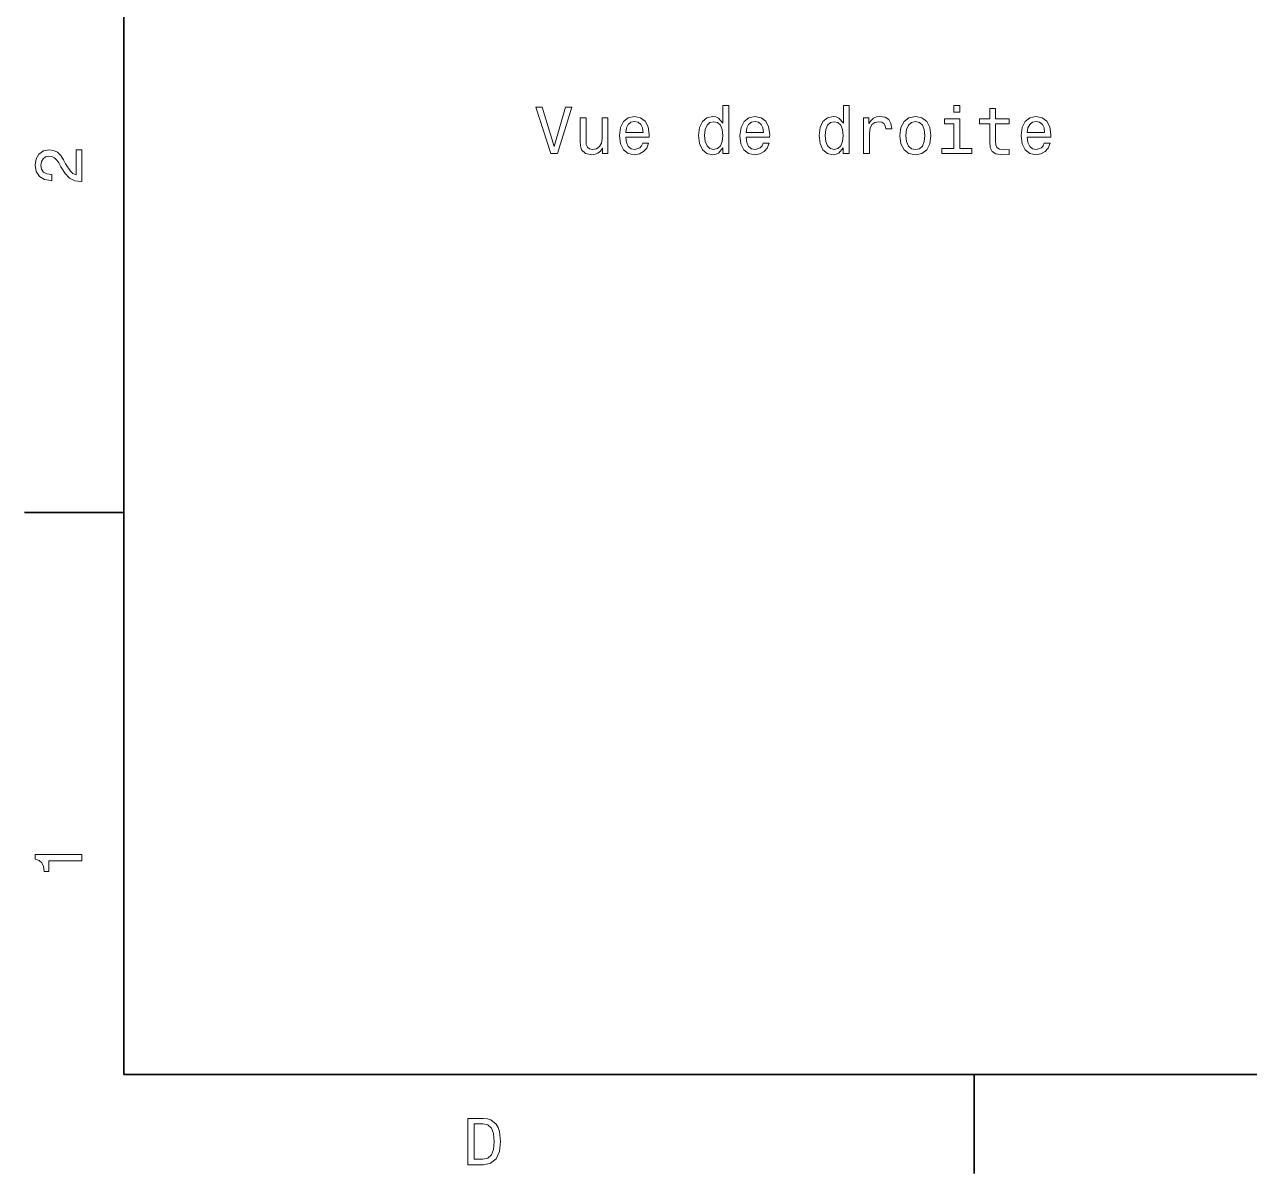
# Model space of a CAD drawing. Extents: x 0 to 297, y 0 to 210.
# Drawn here: x 2.5 to 95.1, y 2.5 to 89.4 of the extents above; entities that cross this region are included whole.
import ezdxf

# ---------------------------------------------------------------- set-up
doc = ezdxf.new("R2010")
doc.units = 0

msp = doc.modelspace()

# ---------------------------------------------------------------- linework, layer by layer
at = {"color": 7, "lineweight": 35}
for p, q in [((10, 200), (10, 10)), ((10, 10), (287, 10))]:
    msp.add_line(p, q, dxfattribs=at)
at = {"color": 7, "lineweight": 35, "ltscale": 0.1875}
for p, q in [((10, 52.5), (2.5, 52.5)), ((74.300003, 10), (74.300003, 2.5))]:
    msp.add_line(p, q, dxfattribs=at)
at = {"color": 7, "lineweight": 13}
for points in [[(43.41547, 83.152443), (42.537949, 80.171898), (41.635208, 83.152443), (41.156101, 83.152443), (42.285786, 79.6474), (42.790108, 79.6474), (43.894577, 83.152443)], [(47.954372, 80.872902), (49.729591, 80.872902), (49.734634, 81.079674), (49.653942, 81.659645), (49.432037, 82.093369), (49.079014, 82.355614), (48.609993, 82.451431), (48.151058, 82.350571), (47.798035, 82.068146), (47.571087, 81.609215), (47.490398, 81.004028), (47.566044, 80.383713), (47.792992, 79.929817), (48.140972, 79.6474), (48.594864, 79.551582), (48.988235, 79.617142), (49.311001, 79.788612), (49.548035, 80.060944), (49.6842, 80.424057), (49.245441, 80.424057), (49.154663, 80.222328), (49.023537, 80.07103), (48.650337, 79.949997), (48.362877, 80.00547), (48.146015, 80.181984), (48.004807, 80.469444), (47.954372, 80.857773)], [(55.302357, 80.065987), (55.302357, 79.6474), (55.746162, 79.6474), (55.746162, 83.26844), (55.3074, 83.26844), (55.3074, 81.94207), (54.969505, 82.325356), (54.762733, 82.41613), (54.5257, 82.451431), (54.097023, 82.350571), (53.764172, 82.068146), (53.547314, 81.614258), (53.471664, 81.004028), (53.547314, 80.393799), (53.764172, 79.93486), (54.097023, 79.6474), (54.5257, 79.551582), (54.762733, 79.586884), (54.974548, 79.677658)], [(57.062443, 80.872902), (58.837662, 80.872902), (58.842705, 81.079674), (58.762009, 81.659645), (58.540108, 82.093369), (58.18708, 82.355614), (57.718063, 82.451431), (57.259129, 82.350571), (56.906105, 82.068146), (56.679157, 81.609215), (56.598465, 81.004028), (56.674114, 80.383713), (56.901062, 79.929817), (57.249043, 79.6474), (57.702934, 79.551582), (58.096306, 79.617142), (58.419071, 79.788612), (58.656105, 80.060944), (58.792271, 80.424057), (58.353508, 80.424057), (58.262733, 80.222328), (58.131607, 80.07103), (57.758408, 79.949997), (57.470947, 80.00547), (57.254086, 80.181984), (57.112877, 80.469444), (57.062443, 80.857773)], [(64.410431, 80.065987), (64.410431, 79.6474), (64.854233, 79.6474), (64.854233, 83.26844), (64.415466, 83.26844), (64.415466, 81.94207), (64.077576, 82.325356), (63.870804, 82.41613), (63.63377, 82.451431), (63.205093, 82.350571), (62.872242, 82.068146), (62.655384, 81.614258), (62.579735, 81.004028), (62.655384, 80.393799), (62.872242, 79.93486), (63.205093, 79.6474), (63.63377, 79.551582), (63.870804, 79.586884), (64.082619, 79.677658)], [(65.948608, 79.6474), (66.39241, 79.6474), (66.39241, 81.195671), (66.437805, 81.568871), (66.573975, 81.836159), (66.795876, 81.997543), (67.093422, 82.053017), (67.315323, 82.017715), (67.48175, 81.916855), (67.582619, 81.745384), (67.61792, 81.513397), (68.066765, 81.513397), (68.006248, 81.921898), (67.839821, 82.214401), (67.562439, 82.390915), (67.184204, 82.451431), (66.926994, 82.411087), (66.705093, 82.310226), (66.508408, 82.138756), (66.352066, 81.906769), (66.352066, 82.355614), (65.948608, 82.355614)], [(68.68708, 80.998985), (68.767776, 80.383713), (68.999763, 79.929817), (69.36792, 79.6474), (69.862152, 79.551582), (70.351349, 79.6474), (70.719505, 79.924774), (70.951492, 80.37867), (71.037224, 80.998985), (70.951492, 81.614258), (70.719505, 82.073189), (70.351349, 82.350571), (69.862152, 82.451431), (69.36792, 82.350571), (68.999763, 82.068146), (68.767776, 81.614258)], [(73.225983, 83.26844), (72.756966, 83.26844), (72.756966, 82.764114), (73.225983, 82.764114)], [(75.485352, 81.886597), (75.485352, 80.529968), (75.51561, 80.091202), (75.656822, 79.788612), (75.93924, 79.612099), (76.41835, 79.551582), (76.942841, 79.576797), (76.942841, 79.960083), (76.559555, 79.929817), (76.211578, 79.970169), (76.024979, 80.096245), (75.94429, 80.30806), (75.929153, 80.605614), (75.929153, 81.886597), (76.942841, 81.886597), (76.942841, 82.264832), (75.929153, 82.264832), (75.929153, 83.056625), (75.485352, 83.056625), (75.485352, 82.264832), (74.718781, 82.264832), (74.718781, 81.886597)], [(78.314606, 80.872902), (80.089813, 80.872902), (80.094864, 81.079674), (80.014168, 81.659645), (79.792267, 82.093369), (79.43924, 82.355614), (78.970222, 82.451431), (78.511292, 82.350571), (78.158264, 82.068146), (77.93132, 81.609215), (77.850624, 81.004028), (77.92627, 80.383713), (78.153214, 79.929817), (78.501205, 79.6474), (78.955093, 79.551582), (79.348465, 79.617142), (79.671234, 79.788612), (79.908264, 80.060944), (80.044434, 80.424057), (79.605667, 80.424057), (79.514893, 80.222328), (79.383766, 80.07103), (79.010567, 79.949997), (78.723099, 80.00547), (78.506241, 80.181984), (78.365036, 80.469444), (78.314606, 80.857773)], [(46.61792, 82.355614), (46.174114, 82.355614), (46.174114, 80.792213), (46.12368, 80.4291), (45.977428, 80.166855), (45.750484, 80.00547), (45.452934, 79.95504), (45.2159, 79.995384), (45.064606, 80.116417), (44.97887, 80.323189), (44.958698, 80.6157), (44.958698, 82.355614), (44.514893, 82.355614), (44.514893, 80.575356), (44.530022, 80.217285), (44.625843, 79.919731), (44.91835, 79.6474), (45.387371, 79.551582), (45.639534, 79.586884), (45.856392, 79.677658), (46.042992, 79.834), (46.194286, 80.060944), (46.194286, 79.6474), (46.61792, 79.6474)], [(47.954372, 81.246101), (48.00985, 81.594086), (48.146015, 81.851288), (48.352791, 82.007629), (48.625122, 82.063103), (48.892414, 82.007629), (49.099186, 81.851288), (49.225266, 81.594086), (49.270657, 81.246101)], [(54.601349, 82.053017), (54.893856, 81.982414), (55.115757, 81.785728), (55.24688, 81.457916), (55.297314, 81.004028), (55.24688, 80.545097), (55.115757, 80.217285), (54.893856, 80.015556), (54.601349, 79.949997), (54.323971, 80.015556), (54.112156, 80.217285), (53.970943, 80.55014), (53.925556, 81.004028), (53.970943, 81.452873), (54.112156, 81.780685), (54.323971, 81.982414)], [(57.062443, 81.246101), (57.11792, 81.594086), (57.254086, 81.851288), (57.460857, 82.007629), (57.733192, 82.063103), (58.000484, 82.007629), (58.207256, 81.851288), (58.333336, 81.594086), (58.378723, 81.246101)], [(63.709419, 82.053017), (64.001923, 81.982414), (64.223831, 81.785728), (64.35495, 81.457916), (64.40538, 81.004028), (64.35495, 80.545097), (64.223831, 80.217285), (64.001923, 80.015556), (63.709419, 79.949997), (63.432041, 80.015556), (63.220226, 80.217285), (63.079018, 80.55014), (63.033627, 81.004028), (63.079018, 81.452873), (63.220226, 81.780685), (63.432041, 81.982414)], [(69.140976, 81.004028), (69.186363, 81.457916), (69.327576, 81.785728), (69.55452, 81.987457), (69.862152, 82.05806), (70.164749, 81.987457), (70.391693, 81.790771), (70.532906, 81.457916), (70.583336, 81.004028), (70.532906, 80.545097), (70.391693, 80.212242), (70.164749, 80.010513), (69.862152, 79.944954), (69.55452, 80.010513), (69.327576, 80.212242), (69.186363, 80.545097)], [(73.210861, 80.020599), (73.210861, 82.264832), (72.071091, 82.264832), (72.071091, 81.886597), (72.767052, 81.886597), (72.767052, 80.020599), (71.859268, 80.020599), (71.859268, 79.6474), (74.128723, 79.6474), (74.128723, 80.020599)], [(78.314606, 81.246101), (78.370071, 81.594086), (78.506241, 81.851288), (78.713013, 82.007629), (78.985352, 82.063103), (79.25264, 82.007629), (79.459412, 81.851288), (79.585495, 81.594086), (79.630882, 81.246101)], [(6.833213, 77.519447), (6.833213, 79.925072), (6.399496, 79.925072), (6.399496, 78.023773), (6.162464, 78.129684), (5.965778, 78.311241), (5.607709, 78.871033), (5.456412, 79.168587), (5.239553, 79.501442), (4.987392, 79.738472), (4.689842, 79.874641), (4.351945, 79.925072), (3.928314, 79.839333), (3.595461, 79.602303), (3.383646, 79.239189), (3.307997, 78.770172), (3.393732, 78.286018), (3.630764, 77.91787), (4.009006, 77.680832), (4.508286, 77.600143), (4.578891, 77.600143), (4.578891, 78.059074), (4.538545, 78.059074), (4.195605, 78.104462), (3.943444, 78.240631), (3.782061, 78.457489), (3.726585, 78.744957), (3.777017, 79.03746), (3.903098, 79.254318), (4.099784, 79.395531), (4.346902, 79.445961), (4.578891, 79.41066), (4.775577, 79.314842), (4.947046, 79.153458), (5.098343, 78.931557), (5.259727, 78.634003), (5.572406, 78.139771), (5.90526, 77.791786), (6.308718, 77.585014), (6.818084, 77.519447)], [(6.833213, 26.159222), (6.833213, 26.618156), (3.307997, 26.618156), (3.307997, 26.275217), (3.615634, 26.184439), (3.822406, 26.002882), (3.943444, 25.725506), (3.98379, 25.34222), (4.341859, 25.34222), (4.341859, 26.159222)], [(37.194958, 6.666787), (36.029972, 6.666787), (36.029972, 3.166787), (37.194958, 3.166787), (37.744667, 3.277738), (38.153168, 3.615634), (38.405331, 4.165346), (38.496109, 4.916787), (38.415417, 5.683357), (38.314552, 5.985951), (38.173344, 6.228026), (37.764839, 6.555836), (37.497551, 6.636527)], [(37.159653, 6.248199), (37.542938, 6.17255), (37.805187, 5.940562), (37.961525, 5.527017), (38.011959, 4.916787), (37.956482, 4.326729), (37.800144, 3.913184), (37.532852, 3.666066), (37.159653, 3.585375), (36.498989, 3.585375), (36.498989, 6.248199)]]:
    msp.add_lwpolyline(points, close=True, dxfattribs=at)

doc.saveas('drawing.dxf')
